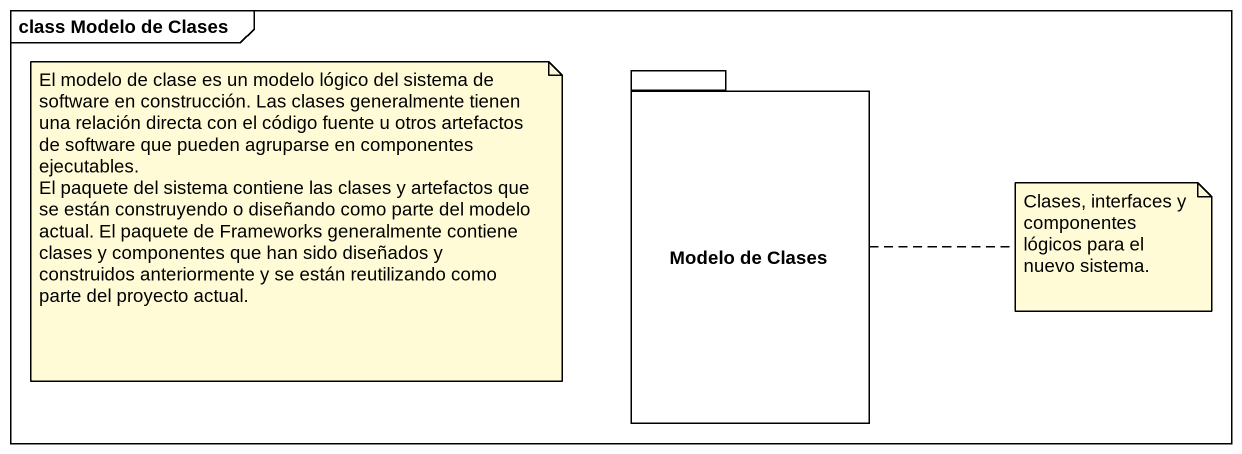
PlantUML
@startuml
mainframe class Modelo de Clases
package "Modelo de Clases" as Modelo_de_Clases {
}
note as N1
  El modelo de clase es un modelo lógico del sistema de software en construcción. Las clases generalmente tienen una relación directa con el código fuente u otros artefactos de software que pueden agruparse en componentes ejecutables.
  El paquete del sistema contiene las clases y artefactos que se están construyendo o diseñando como parte del modelo actual. El paquete de Frameworks generalmente contiene clases y componentes que han sido diseñados y construidos anteriormente y se están reutilizando como parte del proyecto actual.
end note
note right of Modelo_de_Clases : Clases, interfaces y componentes lógicos para el nuevo sistema.
@enduml
